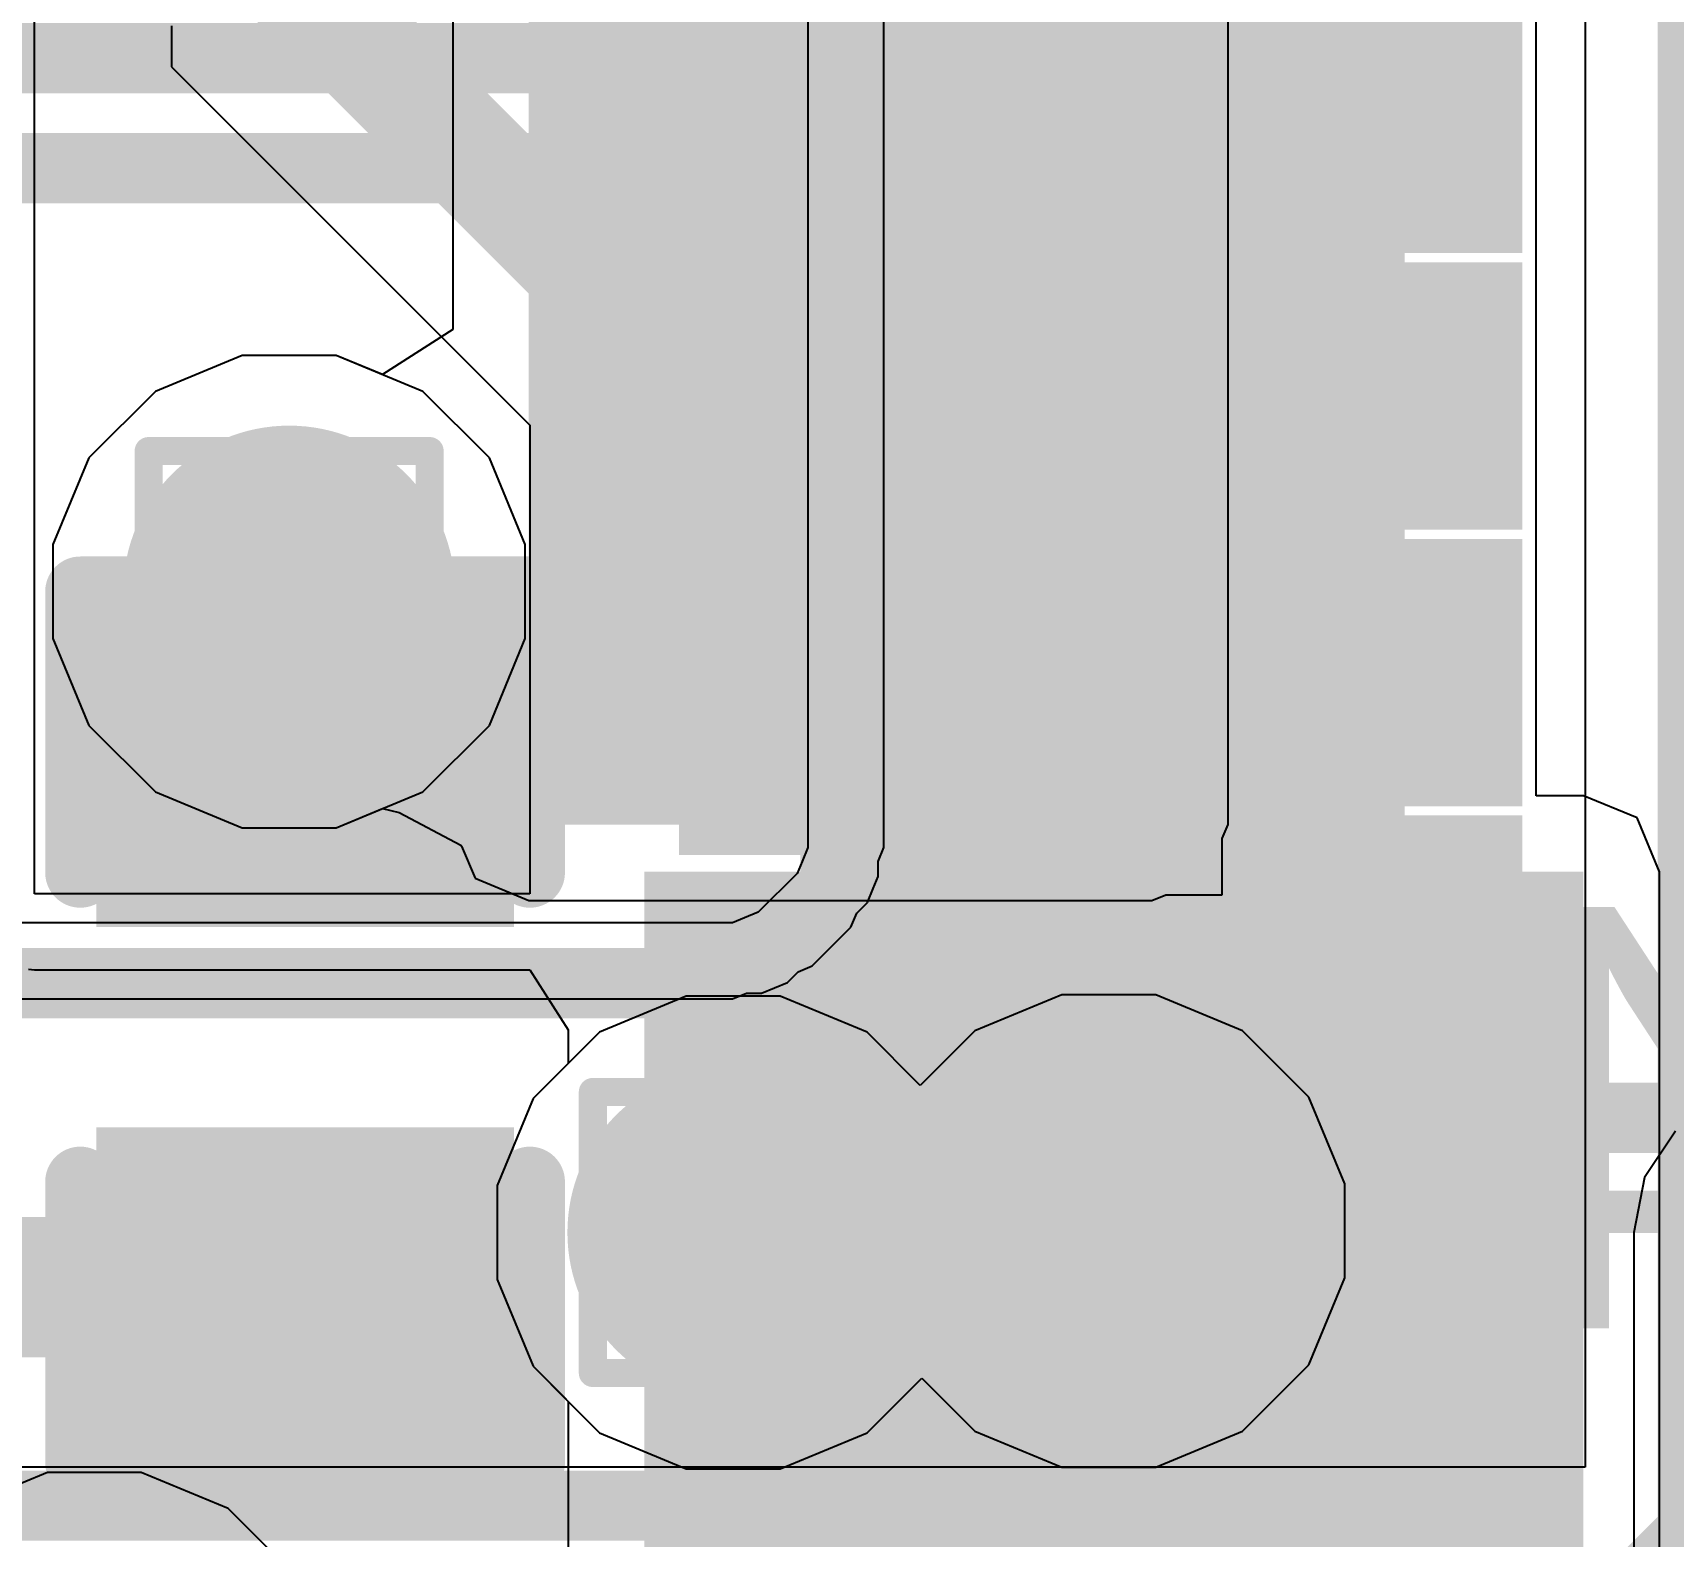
# Model space of a CAD drawing. Header units: inches. Extents: x -6 to 5433, y -4 to 5447.
# Drawn here: x 59.867 to 62.832, y 12.061 to 14.778 of the extents above; entities that cross this region are included whole.
import ezdxf

# ---------------------------------------------------------------- set-up
doc = ezdxf.new("R2010")
doc.units = ezdxf.units.IN
for name, color, linetype in [('Bottom Layer', 5, 'Continuous'), ('Bottom Overlay', 54, 'Continuous'), ('Bottom Paste', 16, 'Continuous'), ('Bottom Solder', 6, 'Continuous'), ('Dimensions', 6, 'Continuous'), ('Drill Drawing', 1, 'Continuous'), ('Ground', 16, 'Continuous'), ('Power', 76, 'Continuous'), ('Top Layer', 1, 'Continuous'), ('Top Overlay', 2, 'Continuous'), ('Top Paste', 8, 'Continuous'), ('Top Solder', 216, 'Continuous'), ('Via Holes', 16, 'Continuous')]:
    doc.layers.add(name, color=color, linetype=linetype)
doc.styles.add('Arial', font='', dxfattribs={"height": 0.2})
doc.styles.get('Arial').set_extended_font_data('Arial')

# ---------------------------------------------------------------- blocks, each defined once
blk = doc.blocks.new('8_USON__2_3__46')
at = {"layer": 'Top Layer'}
for points in [[(-0.3556, 0.14), (0.3556, 0.14), (0.3556, -0.14), (-0.3556, -0.14)], [(2.3396, 0.14), (3.0508, 0.14), (3.0508, -0.14), (2.3396, -0.14)], [(1.1976, 0.1), (1.4976, 0.1), (1.4976, -1.6), (1.1976, -1.6)], [(-0.3556, -0.36), (0.3556, -0.36), (0.3556, -0.64), (-0.3556, -0.64)], [(2.3396, -0.36), (3.0508, -0.36), (3.0508, -0.64), (2.3396, -0.64)], [(-0.3556, -0.86), (0.3556, -0.86), (0.3556, -1.14), (-0.3556, -1.14)], [(2.3396, -0.86), (3.0508, -0.86), (3.0508, -1.14), (2.3396, -1.14)], [(-0.3556, -1.36), (0.3556, -1.36), (0.3556, -1.64), (-0.3556, -1.64)], [(2.3396, -1.36), (3.0508, -1.36), (3.0508, -1.64), (2.3396, -1.64)]]:
    blk.add_hatch(color=1, dxfattribs=at).paths.add_polyline_path(points)
at = {"layer": 'Top Paste'}
for points in [[(-0.3556, 0.14), (0.3556, 0.14), (0.3556, -0.14), (-0.3556, -0.14)], [(2.3396, 0.14), (3.0508, 0.14), (3.0508, -0.14), (2.3396, -0.14)], [(1.1976, 0.1), (1.4976, 0.1), (1.4976, -1.6), (1.1976, -1.6)], [(-0.3556, -0.36), (0.3556, -0.36), (0.3556, -0.64), (-0.3556, -0.64)], [(2.3396, -0.36), (3.0508, -0.36), (3.0508, -0.64), (2.3396, -0.64)], [(-0.3556, -0.86), (0.3556, -0.86), (0.3556, -1.14), (-0.3556, -1.14)], [(2.3396, -0.86), (3.0508, -0.86), (3.0508, -1.14), (2.3396, -1.14)], [(-0.3556, -1.36), (0.3556, -1.36), (0.3556, -1.64), (-0.3556, -1.64)], [(2.3396, -1.36), (3.0508, -1.36), (3.0508, -1.64), (2.3396, -1.64)]]:
    blk.add_hatch(color=8, dxfattribs=at).paths.add_polyline_path(points)
at = {"layer": 'Top Solder'}
for points in [[(-0.4572, 0.2416), (0.4572, 0.2416), (0.4572, -0.2416), (-0.4572, -0.2416)], [(2.238, 0.2416), (3.1524, 0.2416), (3.1524, -0.2416), (2.238, -0.2416)], [(1.096, 0.2016), (1.5992, 0.2016), (1.5992, -1.7016), (1.096, -1.7016)], [(-0.4572, -0.2584), (0.4572, -0.2584), (0.4572, -0.7416), (-0.4572, -0.7416)], [(2.238, -0.2584), (3.1524, -0.2584), (3.1524, -0.7416), (2.238, -0.7416)], [(-0.4572, -0.7584), (0.4572, -0.7584), (0.4572, -1.2416), (-0.4572, -1.2416)], [(2.238, -0.7584), (3.1524, -0.7584), (3.1524, -1.2416), (2.238, -1.2416)], [(-0.4572, -1.2584), (0.4572, -1.2584), (0.4572, -1.7416), (-0.4572, -1.7416)], [(2.238, -1.2584), (3.1524, -1.2584), (3.1524, -1.7416), (2.238, -1.7416)]]:
    blk.add_hatch(color=216, dxfattribs=at).paths.add_polyline_path(points)
at = {"layer": 'Top Overlay'}
for points in [[(2.2566, 0.3048, 0.127, 0.127, 0), (0.3516, 0.3048, 0.127, 0.127, 0)], [(2.2566, -1.8048, 0.127, 0.127, 0), (0.3516, -1.8048, 0.127, 0.127, 0)]]:
    blk.add_lwpolyline(points, format="xyseb", dxfattribs=at)
for points in [[(0.3198, 0.3048, 0.0635, 0.0635, 1), (0.3833, 0.3048, 0.0635, 0.0635, 1)], [(2.2248, 0.3048, 0.0635, 0.0635, 1), (2.2883, 0.3048, 0.0635, 0.0635, 1)], [(-0.6036, 0.0254, 0.254, 0.254, 1), (-0.7172, 0.0254, 0.254, 0.254, 1)], [(-0.7807, 0.0254, 0.127, 0.127, 1), (-0.6537, 0.0254, 0.127, 0.127, 1)], [(-0.6671, 0.0254, 0.127, 0.127, 1), (-0.5401, 0.0254, 0.127, 0.127, 1)], [(0.3198, -1.8048, 0.0635, 0.0635, 1), (0.3833, -1.8048, 0.0635, 0.0635, 1)], [(2.2248, -1.8048, 0.0635, 0.0635, 1), (2.2883, -1.8048, 0.0635, 0.0635, 1)]]:
    blk.add_lwpolyline(points, format="xyseb", close=True, dxfattribs=at)
blk = doc.blocks.new('SOT_23_B_111')
at = {"layer": 'Bottom Overlay'}
for points in [[(-1.5494, 1.1684, 0.127, 0.127, 0), (-1.6764, 1.2954, 0.127, 0.127, 0)], [(-1.6764, 1.0414, 0.127, 0.127, 0), (-1.6764, 1.2954, 0.127, 0.127, 0)], [(-1.6764, 1.0414, 0.127, 0.127, 0), (-1.5494, 1.1684, 0.127, 0.127, 0)], [(-1.5494, -0.8128, 0.127, 0.127, 0), (-1.5494, 0.5842, 0.127, 0.127, 0)]]:
    blk.add_lwpolyline(points, format="xyseb", dxfattribs=at)
for points in [[(-1.7082, 1.2954, 0.0635, 0.0635, 1), (-1.6446, 1.2954, 0.0635, 0.0635, 1)], [(-1.7082, 1.2954, 0.0635, 0.0635, 1), (-1.6446, 1.2954, 0.0635, 0.0635, 1)], [(-1.5812, 1.1684, 0.0635, 0.0635, 1), (-1.5176, 1.1684, 0.0635, 0.0635, 1)], [(-1.5812, 1.1684, 0.0635, 0.0635, 1), (-1.5176, 1.1684, 0.0635, 0.0635, 1)], [(-1.7082, 1.0414, 0.0635, 0.0635, 1), (-1.6446, 1.0414, 0.0635, 0.0635, 1)], [(-1.7082, 1.0414, 0.0635, 0.0635, 1), (-1.6446, 1.0414, 0.0635, 0.0635, 1)], [(-1.5812, 0.5842, 0.0635, 0.0635, 1), (-1.5176, 0.5842, 0.0635, 0.0635, 1)]]:
    blk.add_lwpolyline(points, format="xyseb", close=True, dxfattribs=at)
blk = doc.blocks.new('SOD_323_B_162')
at = {"layer": 'Bottom Layer'}
for points in [[(-0.75, -0.45), (-1.55, -0.45), (-1.55, 0.45), (-0.75, 0.45)], [(1.55, -0.45), (0.75, -0.45), (0.75, 0.45), (1.55, 0.45)]]:
    blk.add_hatch(color=5, dxfattribs=at).paths.add_polyline_path(points)
at = {"layer": 'Bottom Overlay'}
for points in [[(-2.0069, 0.4823), (-0.9147, 0.4823), (-0.9147, 0.7871), (-2.0069, 0.7871)], [(-2.0069, -0.5083), (-1.5751, -0.5083), (-1.5751, 0.5077), (-2.0069, 0.5077)], [(-2.0069, -0.7877), (-0.9147, -0.7877), (-0.9147, -0.4829), (-2.0069, -0.4829)]]:
    blk.add_hatch(color=54, dxfattribs=at).paths.add_polyline_path(points)
at = {"layer": 'Bottom Paste'}
for points in [[(-0.75, -0.45), (-1.55, -0.45), (-1.55, 0.45), (-0.75, 0.45)], [(1.55, -0.45), (0.75, -0.45), (0.75, 0.45), (1.55, 0.45)]]:
    blk.add_hatch(color=16, dxfattribs=at).paths.add_polyline_path(points)
at = {"layer": 'Bottom Solder'}
for points in [[(-0.695, -0.505), (-1.605, -0.505), (-1.605, 0.505), (-0.695, 0.505)], [(1.605, -0.505), (0.695, -0.505), (0.695, 0.505), (1.605, 0.505)]]:
    blk.add_hatch(color=6, dxfattribs=at).paths.add_polyline_path(points)
at = {"layer": 'Bottom Overlay'}
for points in [[(0.9398, 0.7366, 0.127, 0.127, 0), (-0.9144, 0.7366, 0.127, 0.127, 0)], [(0.9398, 0.7366, 0.127, 0.127, 0), (0.9398, 0.5588, 0.127, 0.127, 0)], [(0.9398, -0.5588, 0.127, 0.127, 0), (0.9398, -0.7366, 0.127, 0.127, 0)], [(0.9398, -0.7366, 0.127, 0.127, 0), (-0.9144, -0.7366, 0.127, 0.127, 0)]]:
    blk.add_lwpolyline(points, format="xyseb", dxfattribs=at)
for points in [[(-0.9461, 0.7366, 0.0635, 0.0635, 1), (-0.8827, 0.7366, 0.0635, 0.0635, 1)], [(0.908, 0.7366, 0.0635, 0.0635, 1), (0.9715, 0.7366, 0.0635, 0.0635, 1)], [(0.908, 0.7366, 0.0635, 0.0635, 1), (0.9715, 0.7366, 0.0635, 0.0635, 1)], [(0.908, 0.5588, 0.0635, 0.0635, 1), (0.9715, 0.5588, 0.0635, 0.0635, 1)], [(0.908, -0.5588, 0.0635, 0.0635, 1), (0.9715, -0.5588, 0.0635, 0.0635, 1)], [(-0.9461, -0.7366, 0.0635, 0.0635, 1), (-0.8827, -0.7366, 0.0635, 0.0635, 1)], [(0.908, -0.7366, 0.0635, 0.0635, 1), (0.9715, -0.7366, 0.0635, 0.0635, 1)], [(0.908, -0.7366, 0.0635, 0.0635, 1), (0.9715, -0.7366, 0.0635, 0.0635, 1)]]:
    blk.add_lwpolyline(points, format="xyseb", close=True, dxfattribs=at)
blk = doc.blocks.new('SOD_323_B_164')
at = {"layer": 'Bottom Layer'}
for points in [[(-0.75, -0.45), (-1.55, -0.45), (-1.55, 0.45), (-0.75, 0.45)], [(1.55, -0.45), (0.75, -0.45), (0.75, 0.45), (1.55, 0.45)]]:
    blk.add_hatch(color=5, dxfattribs=at).paths.add_polyline_path(points)
at = {"layer": 'Bottom Overlay'}
for points in [[(-2.0067, 0.4825), (-0.9145, 0.4825), (-0.9145, 0.7873), (-2.0067, 0.7873)], [(-2.0067, -0.5081), (-1.5749, -0.5081), (-1.5749, 0.5079), (-2.0067, 0.5079)], [(-2.0067, -0.7875), (-0.9145, -0.7875), (-0.9145, -0.4827), (-2.0067, -0.4827)]]:
    blk.add_hatch(color=54, dxfattribs=at).paths.add_polyline_path(points)
at = {"layer": 'Bottom Paste'}
for points in [[(-0.75, -0.45), (-1.55, -0.45), (-1.55, 0.45), (-0.75, 0.45)], [(1.55, -0.45), (0.75, -0.45), (0.75, 0.45), (1.55, 0.45)]]:
    blk.add_hatch(color=16, dxfattribs=at).paths.add_polyline_path(points)
at = {"layer": 'Bottom Solder'}
for points in [[(-0.695, -0.505), (-1.605, -0.505), (-1.605, 0.505), (-0.695, 0.505)], [(1.605, -0.505), (0.695, -0.505), (0.695, 0.505), (1.605, 0.505)]]:
    blk.add_hatch(color=6, dxfattribs=at).paths.add_polyline_path(points)
at = {"layer": 'Bottom Overlay'}
for points in [[(0.9398, 0.7366, 0.127, 0.127, 0), (-0.9144, 0.7366, 0.127, 0.127, 0)], [(0.9398, 0.7366, 0.127, 0.127, 0), (0.9398, 0.5588, 0.127, 0.127, 0)], [(0.9398, -0.5588, 0.127, 0.127, 0), (0.9398, -0.7366, 0.127, 0.127, 0)], [(0.9398, -0.7366, 0.127, 0.127, 0), (-0.9144, -0.7366, 0.127, 0.127, 0)]]:
    blk.add_lwpolyline(points, format="xyseb", dxfattribs=at)
for points in [[(-0.9461, 0.7366, 0.0635, 0.0635, 1), (-0.8827, 0.7366, 0.0635, 0.0635, 1)], [(0.908, 0.7366, 0.0635, 0.0635, 1), (0.9715, 0.7366, 0.0635, 0.0635, 1)], [(0.908, 0.7366, 0.0635, 0.0635, 1), (0.9715, 0.7366, 0.0635, 0.0635, 1)], [(0.908, 0.5588, 0.0635, 0.0635, 1), (0.9715, 0.5588, 0.0635, 0.0635, 1)], [(0.908, -0.5588, 0.0635, 0.0635, 1), (0.9715, -0.5588, 0.0635, 0.0635, 1)], [(-0.9461, -0.7366, 0.0635, 0.0635, 1), (-0.8827, -0.7366, 0.0635, 0.0635, 1)], [(0.908, -0.7366, 0.0635, 0.0635, 1), (0.9715, -0.7366, 0.0635, 0.0635, 1)], [(0.908, -0.7366, 0.0635, 0.0635, 1), (0.9715, -0.7366, 0.0635, 0.0635, 1)]]:
    blk.add_lwpolyline(points, format="xyseb", close=True, dxfattribs=at)
blk = doc.blocks.new('____0402_198')
at = {"layer": 'Top Layer'}
for points in [[(-0.6985, -0.3175), (-0.6985, 0.3175), (-0.2413, 0.3175), (-0.2413, -0.3175)], [(0.2413, -0.3175), (0.2413, 0.3175), (0.6985, 0.3175), (0.6985, -0.3175)]]:
    blk.add_hatch(color=1, dxfattribs=at).paths.add_polyline_path(points)
at = {"layer": 'Top Paste'}
for points in [[(-0.6985, -0.3175), (-0.6985, 0.3175), (-0.2413, 0.3175), (-0.2413, -0.3175)], [(0.2413, -0.3175), (0.2413, 0.3175), (0.6985, 0.3175), (0.6985, -0.3175)]]:
    blk.add_hatch(color=8, dxfattribs=at).paths.add_polyline_path(points)
at = {"layer": 'Top Solder'}
for points in [[(-0.7585, -0.3775), (-0.7585, 0.3775), (-0.1813, 0.3775), (-0.1813, -0.3775)], [(0.1813, -0.3775), (0.1813, 0.3775), (0.7585, 0.3775), (0.7585, -0.3775)]]:
    blk.add_hatch(color=216, dxfattribs=at).paths.add_polyline_path(points)
at = {"layer": 'Top Overlay'}
for points in [[(-0.2794, 0.4064, 0.127, 0.127, 0), (-0.7874, 0.4064, 0.127, 0.127, 0)], [(-0.7874, 0.4064, 0.127, 0.127, 0), (-0.7874, -0.4064, 0.127, 0.127, 0)], [(0.7874, 0.4064, 0.127, 0.127, 0), (0.2794, 0.4064, 0.127, 0.127, 0)], [(0.7874, 0.4064, 0.127, 0.127, 0), (0.7874, -0.4064, 0.127, 0.127, 0)], [(-0.2794, -0.4064, 0.127, 0.127, 0), (-0.7874, -0.4064, 0.127, 0.127, 0)], [(0.7874, -0.4064, 0.127, 0.127, 0), (0.2794, -0.4064, 0.127, 0.127, 0)]]:
    blk.add_lwpolyline(points, format="xyseb", dxfattribs=at)
for points in [[(-0.8191, 0.4064, 0.0635, 0.0635, 1), (-0.7556, 0.4064, 0.0635, 0.0635, 1)], [(-0.8191, 0.4064, 0.0635, 0.0635, 1), (-0.7556, 0.4064, 0.0635, 0.0635, 1)], [(-0.3111, 0.4064, 0.0635, 0.0635, 1), (-0.2477, 0.4064, 0.0635, 0.0635, 1)], [(0.2477, 0.4064, 0.0635, 0.0635, 1), (0.3111, 0.4064, 0.0635, 0.0635, 1)], [(0.7556, 0.4064, 0.0635, 0.0635, 1), (0.8191, 0.4064, 0.0635, 0.0635, 1)], [(0.7556, 0.4064, 0.0635, 0.0635, 1), (0.8191, 0.4064, 0.0635, 0.0635, 1)], [(-0.8191, -0.4064, 0.0635, 0.0635, 1), (-0.7556, -0.4064, 0.0635, 0.0635, 1)], [(-0.8191, -0.4064, 0.0635, 0.0635, 1), (-0.7556, -0.4064, 0.0635, 0.0635, 1)], [(-0.3111, -0.4064, 0.0635, 0.0635, 1), (-0.2477, -0.4064, 0.0635, 0.0635, 1)], [(0.2477, -0.4064, 0.0635, 0.0635, 1), (0.3111, -0.4064, 0.0635, 0.0635, 1)], [(0.7556, -0.4064, 0.0635, 0.0635, 1), (0.8191, -0.4064, 0.0635, 0.0635, 1)], [(0.7556, -0.4064, 0.0635, 0.0635, 1), (0.8191, -0.4064, 0.0635, 0.0635, 1)]]:
    blk.add_lwpolyline(points, format="xyseb", close=True, dxfattribs=at)
blk = doc.blocks.new('____0402_211')
at = {"layer": 'Top Layer'}
for points in [[(-0.6985, -0.3175), (-0.6985, 0.3175), (-0.2413, 0.3175), (-0.2413, -0.3175)], [(0.2413, -0.3175), (0.2413, 0.3175), (0.6985, 0.3175), (0.6985, -0.3175)]]:
    blk.add_hatch(color=1, dxfattribs=at).paths.add_polyline_path(points)
at = {"layer": 'Top Paste'}
for points in [[(-0.6985, -0.3175), (-0.6985, 0.3175), (-0.2413, 0.3175), (-0.2413, -0.3175)], [(0.2413, -0.3175), (0.2413, 0.3175), (0.6985, 0.3175), (0.6985, -0.3175)]]:
    blk.add_hatch(color=8, dxfattribs=at).paths.add_polyline_path(points)
at = {"layer": 'Top Solder'}
for points in [[(-0.7585, -0.3775), (-0.7585, 0.3775), (-0.1813, 0.3775), (-0.1813, -0.3775)], [(0.1813, -0.3775), (0.1813, 0.3775), (0.7585, 0.3775), (0.7585, -0.3775)]]:
    blk.add_hatch(color=216, dxfattribs=at).paths.add_polyline_path(points)
at = {"layer": 'Top Overlay'}
for points in [[(-0.7874, -0.4064, 0.127, 0.127, 0), (-0.7874, 0.4064, 0.127, 0.127, 0)], [(-0.2794, 0.4064, 0.127, 0.127, 0), (-0.7874, 0.4064, 0.127, 0.127, 0)], [(0.7874, 0.4064, 0.127, 0.127, 0), (0.2794, 0.4064, 0.127, 0.127, 0)], [(0.7874, -0.4064, 0.127, 0.127, 0), (0.7874, 0.4064, 0.127, 0.127, 0)], [(-0.2794, -0.4064, 0.127, 0.127, 0), (-0.7874, -0.4064, 0.127, 0.127, 0)], [(0.7874, -0.4064, 0.127, 0.127, 0), (0.2794, -0.4064, 0.127, 0.127, 0)]]:
    blk.add_lwpolyline(points, format="xyseb", dxfattribs=at)
for points in [[(-0.8191, 0.4064, 0.0635, 0.0635, 1), (-0.7556, 0.4064, 0.0635, 0.0635, 1)], [(-0.8191, 0.4064, 0.0635, 0.0635, 1), (-0.7556, 0.4064, 0.0635, 0.0635, 1)], [(-0.3111, 0.4064, 0.0635, 0.0635, 1), (-0.2477, 0.4064, 0.0635, 0.0635, 1)], [(0.2477, 0.4064, 0.0635, 0.0635, 1), (0.3111, 0.4064, 0.0635, 0.0635, 1)], [(0.7556, 0.4064, 0.0635, 0.0635, 1), (0.8191, 0.4064, 0.0635, 0.0635, 1)], [(0.7556, 0.4064, 0.0635, 0.0635, 1), (0.8191, 0.4064, 0.0635, 0.0635, 1)], [(-0.8191, -0.4064, 0.0635, 0.0635, 1), (-0.7556, -0.4064, 0.0635, 0.0635, 1)], [(-0.8191, -0.4064, 0.0635, 0.0635, 1), (-0.7556, -0.4064, 0.0635, 0.0635, 1)], [(-0.3111, -0.4064, 0.0635, 0.0635, 1), (-0.2477, -0.4064, 0.0635, 0.0635, 1)], [(0.2477, -0.4064, 0.0635, 0.0635, 1), (0.3111, -0.4064, 0.0635, 0.0635, 1)], [(0.7556, -0.4064, 0.0635, 0.0635, 1), (0.8191, -0.4064, 0.0635, 0.0635, 1)], [(0.7556, -0.4064, 0.0635, 0.0635, 1), (0.8191, -0.4064, 0.0635, 0.0635, 1)]]:
    blk.add_lwpolyline(points, format="xyseb", close=True, dxfattribs=at)

msp = doc.modelspace()

# ---------------------------------------------------------------- hatches: boundary and pattern name
at = {"layer": 'Bottom Layer'}
msp.add_hatch(color=5, dxfattribs=at).paths.add_polyline_path([(60.7634, 13.3471), (61.8901, 13.3471), (61.8901, 17.2955), (60.7634, 17.2955)])
h = msp.add_hatch(color=5, dxfattribs=at)
edge = h.paths.add_edge_path()
edge.add_arc((60.3301, 13.7682), 0.3, 0, 360)
h = msp.add_hatch(color=5, dxfattribs=at)
edge = h.paths.add_edge_path()
edge.add_arc((61.1332, 12.6097), 0.3, 0, 360)
h = msp.add_hatch(color=5, dxfattribs=at)
edge = h.paths.add_edge_path()
edge.add_arc((61.8118, 12.6125), 0.3, 0, 360)
at = {"layer": 'Ground'}
h = msp.add_hatch(color=16, dxfattribs=at)
edge = h.paths.add_edge_path()
edge.add_arc((60.3301, 13.7682), 0.3, 0, 360)
h = msp.add_hatch(color=16, dxfattribs=at)
edge = h.paths.add_edge_path()
edge.add_arc((61.1332, 12.6097), 0.3, 0, 360)
h = msp.add_hatch(color=16, dxfattribs=at)
edge = h.paths.add_edge_path()
edge.add_arc((61.8118, 12.6125), 0.3, 0, 360)
at = {"layer": 'Power'}
h = msp.add_hatch(color=76, dxfattribs=at)
edge = h.paths.add_edge_path()
edge.add_arc((60.3301, 13.7682), 0.3, 0, 360)
h = msp.add_hatch(color=76, dxfattribs=at)
edge = h.paths.add_edge_path()
edge.add_arc((61.1332, 12.6097), 0.3, 0, 360)
h = msp.add_hatch(color=76, dxfattribs=at)
edge = h.paths.add_edge_path()
edge.add_arc((61.8118, 12.6125), 0.3, 0, 360)
at = {"layer": 'Top Layer'}
for points in [[(62.8155, 14.4819), (65.1531, 14.4819), (65.1531, 14.7619), (62.8155, 14.7619)], [(60.9723, 8.3763), (62.6701, 8.3763), (62.6701, 13.2619), (60.9723, 13.2619)]]:
    msp.add_hatch(color=1, dxfattribs=at).paths.add_polyline_path(points)
h = msp.add_hatch(color=1, dxfattribs=at)
edge = h.paths.add_edge_path()
edge.add_arc((60.3301, 13.7682), 0.3, 0, 360)
h = msp.add_hatch(color=1, dxfattribs=at)
edge = h.paths.add_edge_path()
edge.add_arc((61.1332, 12.6097), 0.3, 0, 360)
h = msp.add_hatch(color=1, dxfattribs=at)
edge = h.paths.add_edge_path()
edge.add_arc((61.8118, 12.6125), 0.3, 0, 360)
at = {"layer": 'Via Holes'}
h = msp.add_hatch(color=7, dxfattribs=at)
edge = h.paths.add_edge_path()
edge.add_arc((60.3301, 13.7682), 0.15, 0, 360)
h = msp.add_hatch(color=7, dxfattribs=at)
edge = h.paths.add_edge_path()
edge.add_arc((61.1332, 12.6097), 0.15, 0, 360)
h = msp.add_hatch(color=7, dxfattribs=at)
edge = h.paths.add_edge_path()
edge.add_arc((61.8118, 12.6125), 0.15, 0, 360)

# ---------------------------------------------------------------- linework, layer by layer
at = {"layer": 'Bottom Layer'}
for p, q in [((62.0276, 13.3471), (62.0276, 15.5406)), ((60.6259, 15.2581), (60.6259, 14.2421)), ((60.6259, 14.2421), (60.4989, 14.1604)), ((60.2451, 14.1952), (60.0882, 14.1302)), ((60.415, 14.1952), (60.2451, 14.1952)), ((60.4989, 14.1604), (60.415, 14.1952)), ((60.0882, 14.1302), (59.9681, 14.01)), ((59.9681, 14.01), (59.9031, 13.8531)), ((59.9031, 13.8531), (59.9031, 13.6832)), ((59.9031, 13.6832), (59.9681, 13.5263)), ((59.9681, 13.5263), (60.0882, 13.4062)), ((60.0882, 13.4062), (60.2451, 13.3412)), ((60.415, 13.3412), (60.4989, 13.3759)), ((60.4989, 13.3759), (60.5291, 13.3691)), ((60.5291, 13.3691), (60.6407, 13.3101)), ((62.0171, 13.3218), (62.0276, 13.3471)), ((60.2451, 13.3412), (60.415, 13.3412)), ((62.0171, 13.2201), (62.0171, 13.3218)), ((60.6407, 13.3101), (60.642, 13.3082)), ((60.642, 13.3082), (60.6662, 13.2499)), ((60.6662, 13.2499), (60.7634, 13.2096)), ((60.7634, 13.2096), (61.8901, 13.2096)), ((61.8901, 13.2096), (61.9154, 13.2201)), ((61.9154, 13.2201), (62.0171, 13.2201)), ((61.0482, 13.0367), (60.8913, 12.9717)), ((61.2181, 13.0367), (61.0482, 13.0367)), ((61.375, 12.9717), (61.2181, 13.0367)), ((61.7269, 13.0395), (61.57, 12.9745)), ((61.8968, 13.0395), (61.7269, 13.0395)), ((62.0537, 12.9745), (61.8968, 13.0395)), ((60.8913, 12.9717), (60.7712, 12.8516)), ((61.4711, 12.8756), (61.375, 12.9717)), ((61.57, 12.9745), (61.4711, 12.8756)), ((62.1738, 12.8543), (62.0537, 12.9745)), ((60.7712, 12.8516), (60.7062, 12.6946)), ((62.2388, 12.6974), (62.1738, 12.8543)), ((62.8369, 12.7928), (62.7807, 12.7088)), ((60.7062, 12.6946), (60.7062, 12.5248)), ((62.2388, 12.5275), (62.2388, 12.6974)), ((62.7807, 12.7088), (62.761, 12.6097)), ((62.761, 12.6097), (62.761, 11.8855)), ((60.7062, 12.5248), (60.7712, 12.3678)), ((62.1738, 12.3706), (62.2388, 12.5275)), ((60.7712, 12.3678), (60.8913, 12.2477)), ((62.0537, 12.2505), (62.1738, 12.3706)), ((61.375, 12.2477), (61.4739, 12.3466)), ((61.4739, 12.3466), (61.57, 12.2505)), ((61.57, 12.2505), (61.7269, 12.1855)), ((61.8968, 12.1855), (62.0537, 12.2505)), ((60.8913, 12.2477), (61.0482, 12.1827)), ((61.2181, 12.1827), (61.375, 12.2477)), ((61.0482, 12.1827), (61.2181, 12.1827)), ((61.7269, 12.1855), (61.8968, 12.1855))]:
    msp.add_line(p, q, dxfattribs=at)
at = {"layer": 'Dimensions'}
msp.add_lwpolyline([(61.5832, 0.9965, 0.127, 0.127, 0), (61.5832, 29.995, 0.127, 0.127, 0)], format="xyseb", dxfattribs=at)
at = {"layer": 'Drill Drawing'}
for points in [[(60.0761, 14.0222, 0.0508, 0.0508, 0), (60.5841, 14.0222, 0.0508, 0.0508, 0)], [(60.0761, 13.5142, 0.0508, 0.0508, 0), (60.0761, 14.0222, 0.0508, 0.0508, 0)], [(60.5841, 13.5142, 0.0508, 0.0508, 0), (60.5841, 14.0222, 0.0508, 0.0508, 0)], [(60.1777, 13.9206, 0.0508, 0.0508, 0), (60.4825, 13.9206, 0.0508, 0.0508, 0)], [(60.1777, 13.6158, 0.0508, 0.0508, 0), (60.1777, 13.9206, 0.0508, 0.0508, 0)], [(60.4825, 13.6158, 0.0508, 0.0508, 0), (60.4825, 13.9206, 0.0508, 0.0508, 0)], [(60.1777, 13.6158, 0.0508, 0.0508, 0), (60.4825, 13.6158, 0.0508, 0.0508, 0)], [(60.0761, 13.5142, 0.0508, 0.0508, 0), (60.5841, 13.5142, 0.0508, 0.0508, 0)], [(60.8792, 12.8637, 0.0508, 0.0508, 0), (61.3872, 12.8637, 0.0508, 0.0508, 0)], [(60.8792, 12.3557, 0.0508, 0.0508, 0), (60.8792, 12.8637, 0.0508, 0.0508, 0)], [(61.3872, 12.3557, 0.0508, 0.0508, 0), (61.3872, 12.8637, 0.0508, 0.0508, 0)], [(61.5578, 12.8665, 0.0508, 0.0508, 0), (62.0658, 12.8665, 0.0508, 0.0508, 0)], [(61.5578, 12.3585, 0.0508, 0.0508, 0), (61.5578, 12.8665, 0.0508, 0.0508, 0)], [(62.0658, 12.3585, 0.0508, 0.0508, 0), (62.0658, 12.8665, 0.0508, 0.0508, 0)], [(60.9808, 12.7621, 0.0508, 0.0508, 0), (61.2856, 12.7621, 0.0508, 0.0508, 0)], [(60.9808, 12.4573, 0.0508, 0.0508, 0), (60.9808, 12.7621, 0.0508, 0.0508, 0)], [(61.2856, 12.4573, 0.0508, 0.0508, 0), (61.2856, 12.7621, 0.0508, 0.0508, 0)], [(61.6594, 12.7649, 0.0508, 0.0508, 0), (61.9642, 12.7649, 0.0508, 0.0508, 0)], [(61.6594, 12.4601, 0.0508, 0.0508, 0), (61.6594, 12.7649, 0.0508, 0.0508, 0)], [(61.9642, 12.4601, 0.0508, 0.0508, 0), (61.9642, 12.7649, 0.0508, 0.0508, 0)], [(60.9808, 12.4573, 0.0508, 0.0508, 0), (61.2856, 12.4573, 0.0508, 0.0508, 0)], [(61.6594, 12.4601, 0.0508, 0.0508, 0), (61.9642, 12.4601, 0.0508, 0.0508, 0)], [(60.8792, 12.3557, 0.0508, 0.0508, 0), (61.3872, 12.3557, 0.0508, 0.0508, 0)], [(61.5578, 12.3585, 0.0508, 0.0508, 0), (62.0658, 12.3585, 0.0508, 0.0508, 0)]]:
    msp.add_lwpolyline(points, format="xyseb", dxfattribs=at)
for points in [[(60.0634, 14.0222, 0.0254, 0.0254, 1), (60.0888, 14.0222, 0.0254, 0.0254, 1)], [(60.0634, 14.0222, 0.0254, 0.0254, 1), (60.0888, 14.0222, 0.0254, 0.0254, 1)], [(60.5714, 14.0222, 0.0254, 0.0254, 1), (60.5968, 14.0222, 0.0254, 0.0254, 1)], [(60.5714, 14.0222, 0.0254, 0.0254, 1), (60.5968, 14.0222, 0.0254, 0.0254, 1)], [(60.165, 13.9206, 0.0254, 0.0254, 1), (60.1904, 13.9206, 0.0254, 0.0254, 1)], [(60.165, 13.9206, 0.0254, 0.0254, 1), (60.1904, 13.9206, 0.0254, 0.0254, 1)], [(60.4698, 13.9206, 0.0254, 0.0254, 1), (60.4952, 13.9206, 0.0254, 0.0254, 1)], [(60.4698, 13.9206, 0.0254, 0.0254, 1), (60.4952, 13.9206, 0.0254, 0.0254, 1)], [(60.165, 13.6158, 0.0254, 0.0254, 1), (60.1904, 13.6158, 0.0254, 0.0254, 1)], [(60.165, 13.6158, 0.0254, 0.0254, 1), (60.1904, 13.6158, 0.0254, 0.0254, 1)], [(60.4698, 13.6158, 0.0254, 0.0254, 1), (60.4952, 13.6158, 0.0254, 0.0254, 1)], [(60.4698, 13.6158, 0.0254, 0.0254, 1), (60.4952, 13.6158, 0.0254, 0.0254, 1)], [(60.0634, 13.5142, 0.0254, 0.0254, 1), (60.0888, 13.5142, 0.0254, 0.0254, 1)], [(60.0634, 13.5142, 0.0254, 0.0254, 1), (60.0888, 13.5142, 0.0254, 0.0254, 1)], [(60.5714, 13.5142, 0.0254, 0.0254, 1), (60.5968, 13.5142, 0.0254, 0.0254, 1)], [(60.5714, 13.5142, 0.0254, 0.0254, 1), (60.5968, 13.5142, 0.0254, 0.0254, 1)], [(60.8665, 12.8637, 0.0254, 0.0254, 1), (60.8919, 12.8637, 0.0254, 0.0254, 1)], [(60.8665, 12.8637, 0.0254, 0.0254, 1), (60.8919, 12.8637, 0.0254, 0.0254, 1)], [(61.3745, 12.8637, 0.0254, 0.0254, 1), (61.3999, 12.8637, 0.0254, 0.0254, 1)], [(61.3745, 12.8637, 0.0254, 0.0254, 1), (61.3999, 12.8637, 0.0254, 0.0254, 1)], [(61.5451, 12.8665, 0.0254, 0.0254, 1), (61.5705, 12.8665, 0.0254, 0.0254, 1)], [(61.5451, 12.8665, 0.0254, 0.0254, 1), (61.5705, 12.8665, 0.0254, 0.0254, 1)], [(62.0531, 12.8665, 0.0254, 0.0254, 1), (62.0785, 12.8665, 0.0254, 0.0254, 1)], [(62.0531, 12.8665, 0.0254, 0.0254, 1), (62.0785, 12.8665, 0.0254, 0.0254, 1)], [(60.9681, 12.7621, 0.0254, 0.0254, 1), (60.9935, 12.7621, 0.0254, 0.0254, 1)], [(60.9681, 12.7621, 0.0254, 0.0254, 1), (60.9935, 12.7621, 0.0254, 0.0254, 1)], [(61.2729, 12.7621, 0.0254, 0.0254, 1), (61.2983, 12.7621, 0.0254, 0.0254, 1)], [(61.2729, 12.7621, 0.0254, 0.0254, 1), (61.2983, 12.7621, 0.0254, 0.0254, 1)], [(61.6467, 12.7649, 0.0254, 0.0254, 1), (61.6721, 12.7649, 0.0254, 0.0254, 1)], [(61.6467, 12.7649, 0.0254, 0.0254, 1), (61.6721, 12.7649, 0.0254, 0.0254, 1)], [(61.9515, 12.7649, 0.0254, 0.0254, 1), (61.9769, 12.7649, 0.0254, 0.0254, 1)], [(61.9515, 12.7649, 0.0254, 0.0254, 1), (61.9769, 12.7649, 0.0254, 0.0254, 1)], [(60.9681, 12.4573, 0.0254, 0.0254, 1), (60.9935, 12.4573, 0.0254, 0.0254, 1)], [(60.9681, 12.4573, 0.0254, 0.0254, 1), (60.9935, 12.4573, 0.0254, 0.0254, 1)], [(61.2729, 12.4573, 0.0254, 0.0254, 1), (61.2983, 12.4573, 0.0254, 0.0254, 1)], [(61.2729, 12.4573, 0.0254, 0.0254, 1), (61.2983, 12.4573, 0.0254, 0.0254, 1)], [(61.6467, 12.4601, 0.0254, 0.0254, 1), (61.6721, 12.4601, 0.0254, 0.0254, 1)], [(61.6467, 12.4601, 0.0254, 0.0254, 1), (61.6721, 12.4601, 0.0254, 0.0254, 1)], [(61.9515, 12.4601, 0.0254, 0.0254, 1), (61.9769, 12.4601, 0.0254, 0.0254, 1)], [(61.9515, 12.4601, 0.0254, 0.0254, 1), (61.9769, 12.4601, 0.0254, 0.0254, 1)], [(60.8665, 12.3557, 0.0254, 0.0254, 1), (60.8919, 12.3557, 0.0254, 0.0254, 1)], [(60.8665, 12.3557, 0.0254, 0.0254, 1), (60.8919, 12.3557, 0.0254, 0.0254, 1)], [(61.3745, 12.3557, 0.0254, 0.0254, 1), (61.3999, 12.3557, 0.0254, 0.0254, 1)], [(61.3745, 12.3557, 0.0254, 0.0254, 1), (61.3999, 12.3557, 0.0254, 0.0254, 1)], [(61.5451, 12.3585, 0.0254, 0.0254, 1), (61.5705, 12.3585, 0.0254, 0.0254, 1)], [(61.5451, 12.3585, 0.0254, 0.0254, 1), (61.5705, 12.3585, 0.0254, 0.0254, 1)], [(62.0531, 12.3585, 0.0254, 0.0254, 1), (62.0785, 12.3585, 0.0254, 0.0254, 1)], [(62.0531, 12.3585, 0.0254, 0.0254, 1), (62.0785, 12.3585, 0.0254, 0.0254, 1)]]:
    msp.add_lwpolyline(points, format="xyseb", close=True, dxfattribs=at)
at = {"layer": 'Ground'}
for p, q in [((62.6731, 18.4933), (62.6731, 12.1852)), ((61.4054, 13.3056), (61.4054, 15.7631)), ((61.2679, 15.7357), (61.2679, 13.3329)), ((61.2679, 13.3329), (61.2679, 13.3329)), ((61.2679, 13.3329), (61.2679, 13.3056)), ((61.2679, 13.3056), (61.2575, 13.2804)), ((61.3949, 13.2803), (61.4054, 13.3056)), ((61.2486, 13.2589), (61.2293, 13.2396)), ((61.2575, 13.2804), (61.2486, 13.2589)), ((61.3949, 13.253), (61.3949, 13.2803)), ((61.2293, 13.2396), (61.1976, 13.208)), ((61.2293, 13.2396), (61.2293, 13.2396)), ((61.3756, 13.2063), (61.3861, 13.2316)), ((61.3861, 13.2316), (61.3949, 13.253)), ((61.3861, 13.2316), (61.3861, 13.2316)), ((61.1976, 13.208), (61.1783, 13.1886)), ((61.1976, 13.208), (61.1976, 13.208)), ((61.3563, 13.187), (61.3756, 13.2063)), ((61.1316, 13.1693), (55.7954, 13.1693)), ((61.1531, 13.1782), (61.1316, 13.1693)), ((61.1783, 13.1886), (61.1531, 13.1782)), ((61.1531, 13.1782), (61.1531, 13.1782)), ((61.1783, 13.1886), (61.1783, 13.1886)), ((61.3458, 13.1617), (61.3563, 13.187)), ((61.2755, 13.0914), (61.3265, 13.1424)), ((61.3265, 13.1424), (61.3458, 13.1617)), ((61.3265, 13.1424), (61.3265, 13.1424)), ((61.2309, 13.0616), (61.2503, 13.081)), ((61.2503, 13.081), (61.2755, 13.0914)), ((61.1842, 13.0423), (61.2309, 13.0616)), ((55.7954, 13.0318), (61.1316, 13.0318)), ((61.1316, 13.0318), (61.1569, 13.0423)), ((61.1569, 13.0423), (61.1842, 13.0423)), ((62.6731, 12.1852), (54.8129, 12.1852))]:
    msp.add_line(p, q, dxfattribs=at)
for points in [[(62.9062, 12.0541, 0.2032, 0.2032, 0), (62.9062, 21.2534, 0.2032, 0.2032, 0)], [(58.0645, 7.2124, 0.2032, 0.2032, 0), (62.9062, 12.0541, 0.2032, 0.2032, 0)]]:
    msp.add_lwpolyline(points, format="xyseb", dxfattribs=at)
msp.add_lwpolyline([(62.8554, 12.0541, 0.1016, 0.1016, 1), (62.957, 12.0541, 0.1016, 0.1016, 1)], format="xyseb", close=True, dxfattribs=at)
msp.add_lwpolyline([(62.8554, 12.0541, 0.1016, 0.1016, 1), (62.957, 12.0541, 0.1016, 0.1016, 1)], format="xyseb", close=True, dxfattribs=at)
at = {"layer": 'Power'}
for p, q in [((60.2451, 14.1952), (60.0882, 14.1302)), ((60.415, 14.1952), (60.2451, 14.1952)), ((60.572, 14.1302), (60.415, 14.1952)), ((60.0882, 14.1302), (59.9681, 14.01)), ((60.6921, 14.01), (60.572, 14.1302)), ((59.9681, 14.01), (59.9031, 13.8531)), ((60.7571, 13.8531), (60.6921, 14.01)), ((59.9031, 13.8531), (59.9031, 13.6832)), ((60.7571, 13.6832), (60.7571, 13.8531)), ((59.9031, 13.6832), (59.9681, 13.5263)), ((60.6921, 13.5263), (60.7571, 13.6832)), ((59.9681, 13.5263), (60.0882, 13.4062)), ((60.572, 13.4062), (60.6921, 13.5263)), ((60.0882, 13.4062), (60.2451, 13.3412)), ((60.415, 13.3412), (60.572, 13.4062)), ((60.2451, 13.3412), (60.415, 13.3412)), ((61.0482, 13.0367), (60.8913, 12.9717)), ((61.2181, 13.0367), (61.0482, 13.0367)), ((61.375, 12.9717), (61.2181, 13.0367)), ((61.7269, 13.0395), (61.57, 12.9745)), ((61.8968, 13.0395), (61.7269, 13.0395)), ((62.0537, 12.9745), (61.8968, 13.0395)), ((60.8913, 12.9717), (60.7712, 12.8516)), ((61.4711, 12.8756), (61.375, 12.9717)), ((61.57, 12.9745), (61.4711, 12.8756)), ((62.1738, 12.8543), (62.0537, 12.9745)), ((60.7712, 12.8516), (60.7062, 12.6946)), ((62.2388, 12.6974), (62.1738, 12.8543)), ((60.7062, 12.6946), (60.7062, 12.5248)), ((62.2388, 12.5275), (62.2388, 12.6974)), ((60.7062, 12.5248), (60.7712, 12.3678)), ((62.1738, 12.3706), (62.2388, 12.5275)), ((60.7712, 12.3678), (60.8913, 12.2477)), ((62.0537, 12.2505), (62.1738, 12.3706)), ((61.375, 12.2477), (61.4739, 12.3466)), ((61.4739, 12.3466), (61.57, 12.2505)), ((61.57, 12.2505), (61.7269, 12.1855)), ((61.8968, 12.1855), (62.0537, 12.2505)), ((60.8913, 12.2477), (61.0482, 12.1827)), ((61.2181, 12.1827), (61.375, 12.2477)), ((59.893, 12.1759), (59.736, 12.1109)), ((60.0628, 12.1759), (59.893, 12.1759)), ((60.2198, 12.1109), (60.0628, 12.1759)), ((61.0482, 12.1827), (61.2181, 12.1827)), ((61.7269, 12.1855), (61.8968, 12.1855)), ((60.3399, 11.9907), (60.2198, 12.1109))]:
    msp.add_line(p, q, dxfattribs=at)
at = {"layer": 'Top Layer'}
for p, q in [((59.8694, 13.2221), (59.8694, 15.648)), ((62.5849, 13.8549), (62.5849, 14.8101)), ((60.1176, 14.7911), (60.1176, 14.7166)), ((60.1176, 14.7166), (60.7653, 14.0689)), ((60.7653, 14.0689), (60.7653, 13.2221)), ((62.5849, 13.3993), (62.5849, 13.8549)), ((62.6701, 13.3993), (62.5849, 13.3993)), ((62.7673, 13.3591), (62.6701, 13.3993)), ((62.8075, 13.2619), (62.7673, 13.3591)), ((62.8075, 8.3763), (62.8075, 13.2619)), ((60.7653, 13.2221), (59.8694, 13.2221)), ((59.859, 13.0854), (59.8694, 13.0846)), ((59.8694, 13.0846), (59.9608, 13.0846)), ((59.9608, 13.0846), (60.7653, 13.0846)), ((60.7653, 13.0846), (60.8348, 12.9759)), ((60.8348, 12.9759), (60.8348, 12.9152)), ((60.8348, 12.9152), (60.7712, 12.8516)), ((60.7712, 12.8516), (60.7062, 12.6946)), ((60.7062, 12.6946), (60.7062, 12.5248)), ((60.7062, 12.5248), (60.7712, 12.3678)), ((60.7712, 12.3678), (60.8348, 12.3042)), ((60.8348, 12.3042), (60.8348, 8.3763))]:
    msp.add_line(p, q, dxfattribs=at)
for points in [[(61.1319, 15.1698, 0.2032, 0.2032, 0), (61.6799, 14.6219, 0.2032, 0.2032, 0)], [(60.7319, 14.9947, 0.2032, 0.2032, 0), (61.6047, 14.1219, 0.2032, 0.2032, 0)], [(60.3319, 14.8819, 0.2032, 0.2032, 0), (61.5919, 13.6219, 0.2032, 0.2032, 0)], [(61.6799, 14.6219, 0.2032, 0.2032, 0), (62.1023, 14.6219, 0.2032, 0.2032, 0)], [(61.6047, 14.1219, 0.2032, 0.2032, 0), (62.1023, 14.1219, 0.2032, 0.2032, 0)], [(61.5919, 13.6219, 0.2032, 0.2032, 0), (62.1023, 13.6219, 0.2032, 0.2032, 0)], [(59.394, 12.5109, 0.254, 0.254, 0), (60.3589, 12.5109, 0.254, 0.254, 0)], [(60.3589, 12.5109, 0.254, 0.254, 0), (60.4351, 12.5109, 0.254, 0.254, 0)]]:
    msp.add_lwpolyline(points, format="xyseb", dxfattribs=at)
for points in [[(61.6291, 14.6219, 0.1016, 0.1016, 1), (61.7307, 14.6219, 0.1016, 0.1016, 1)], [(61.6291, 14.6219, 0.1016, 0.1016, 1), (61.7307, 14.6219, 0.1016, 0.1016, 1)], [(62.0515, 14.6219, 0.1016, 0.1016, 1), (62.1531, 14.6219, 0.1016, 0.1016, 1)], [(61.5539, 14.1219, 0.1016, 0.1016, 1), (61.6555, 14.1219, 0.1016, 0.1016, 1)], [(61.5539, 14.1219, 0.1016, 0.1016, 1), (61.6555, 14.1219, 0.1016, 0.1016, 1)], [(62.0515, 14.1219, 0.1016, 0.1016, 1), (62.1531, 14.1219, 0.1016, 0.1016, 1)], [(61.5411, 13.6219, 0.1016, 0.1016, 1), (61.6427, 13.6219, 0.1016, 0.1016, 1)], [(61.5411, 13.6219, 0.1016, 0.1016, 1), (61.6427, 13.6219, 0.1016, 0.1016, 1)], [(62.0515, 13.6219, 0.1016, 0.1016, 1), (62.1531, 13.6219, 0.1016, 0.1016, 1)], [(60.2954, 12.5109, 0.127, 0.127, 1), (60.4224, 12.5109, 0.127, 0.127, 1)], [(60.2954, 12.5109, 0.127, 0.127, 1), (60.4224, 12.5109, 0.127, 0.127, 1)], [(60.3716, 12.5109, 0.127, 0.127, 1), (60.4986, 12.5109, 0.127, 0.127, 1)]]:
    msp.add_lwpolyline(points, format="xyseb", close=True, dxfattribs=at)

# ---------------------------------------------------------------- block references
for name, p, rotation in [('SOD_323_B_162', (60.344, 15.4692), 180), ('8_USON__2_3__46', (64.7975, 13.1219), 180), ('SOD_323_B_164', (60.3401, 13.7971), 180), ('____0402_211', (60.3589, 12.9808), 270), ('____0402_198', (62.7787, 12.0939), 180), ('SOT_23_B_111', (60.4012, 10.5664), 270)]:
    msp.add_blockref(name, p, dxfattribs=dict(rotation=rotation))

# ---------------------------------------------------------------- texts
at = {"layer": 'Bottom Overlay', "style": 'Arial', "text_generation_flag": 2}
msp.add_text('Q4', height=0.762, dxfattribs=at).set_placement((63.9137, 12.4362))

doc.saveas('drawing.dxf')
